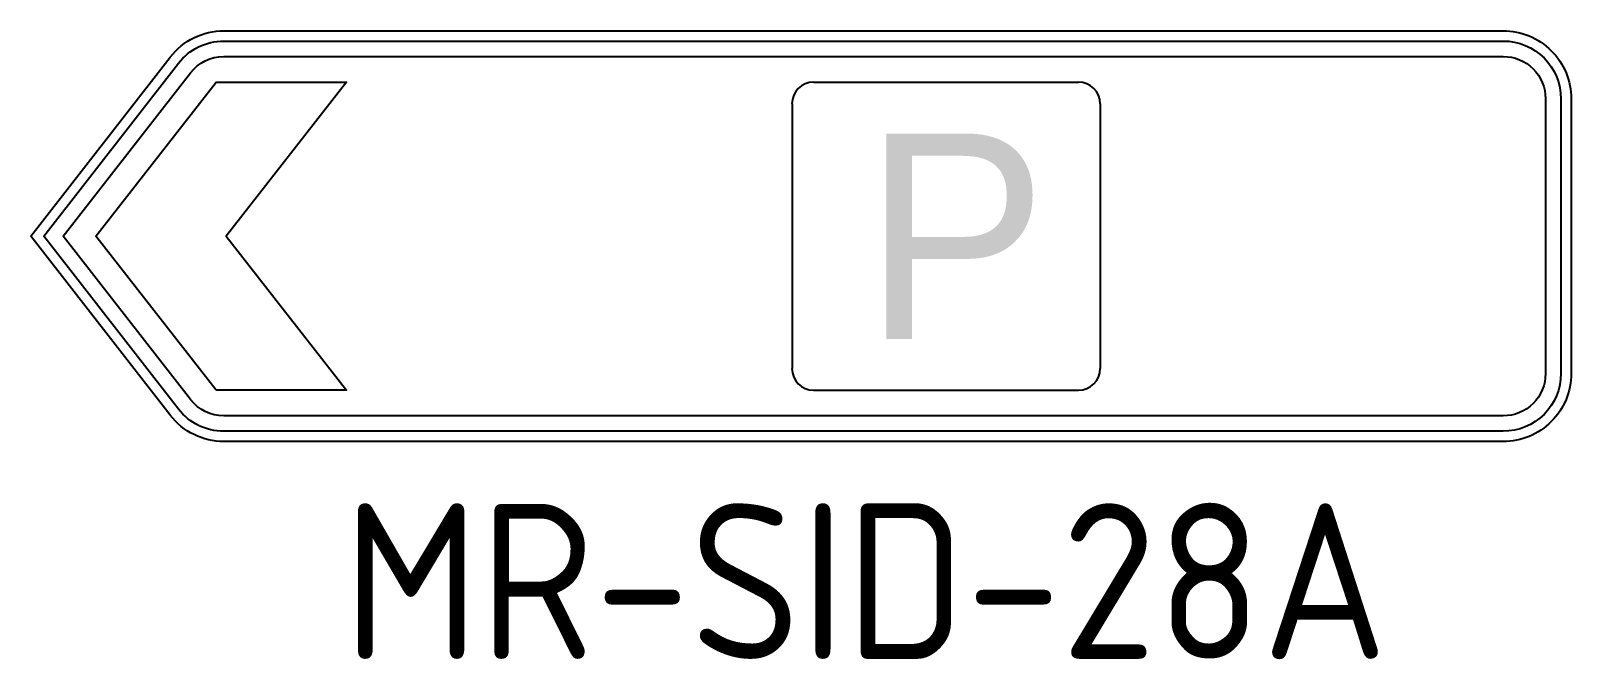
# Model space of a CAD drawing. Extents: x 137.4 to 162.2, y 208.9 to 219.
import ezdxf

# ---------------------------------------------------------------- set-up
doc = ezdxf.new("R2010")
doc.units = 0
doc.header["$LTSCALE"] = 10
doc.layers.add('L18', color=4, linetype='CONTINUOUS')
doc.layers.add('L25', color=1, linetype='CONTINUOUS')
doc.styles.add('ESERIES', font='Eseries')
doc.styles.add('ISO', font='iso.shx')

msp = doc.modelspace()

# ---------------------------------------------------------------- linework, layer by layer
at = {"layer": 'L18'}
for p, q in [((150.015, 218.181), (154.272, 218.181)), ((149.669, 217.834), (149.669, 213.577)), ((154.619, 217.834), (154.619, 213.577)), ((150.015, 213.231), (154.272, 213.231))]:
    msp.add_line(p, q, dxfattribs=at)
for points in [[(162.188, 213.497, -0.414214), (161.096, 212.406), (140.539, 212.406, -0.23137), (139.678, 212.827), (137.438, 215.706), (139.678, 218.584, -0.23137), (140.539, 219.006), (161.096, 219.006, -0.414214), (162.188, 217.914)], [(162.023, 213.497, -0.414214), (161.096, 212.571), (140.539, 212.571, -0.23137), (139.808, 212.928), (137.647, 215.706), (139.808, 218.483, -0.23137), (140.539, 218.841), (161.096, 218.841, -0.414214), (162.023, 217.914)], [(161.775, 213.497, -0.414214), (161.096, 212.818), (140.539, 212.818, -0.23137), (140.004, 213.08), (137.96, 215.706), (140.004, 218.331, -0.23137), (140.539, 218.593), (161.096, 218.593, -0.414214), (161.775, 217.914)]]:
    msp.add_lwpolyline(points, format="xyb", close=True, dxfattribs=at)
msp.add_lwpolyline([(140.418, 213.231), (138.485, 215.706), (140.418, 218.181), (142.512, 218.181), (140.578, 215.706), (142.512, 213.231)], close=True, dxfattribs=at)
for centre, start, end in [((150.015, 217.834), 90, 180), ((154.272, 217.834), 0, 90), ((150.015, 213.577), 180, 270), ((154.272, 213.577), 270, 0)]:
    msp.add_arc(centre, 0.347, start, end, dxfattribs=at)

# ---------------------------------------------------------------- texts
at = {"layer": 'L18', "style": 'ESERIES'}
msp.add_text('P', height=3.3, dxfattribs=at).set_placement((150.822, 214.055))
at = {"layer": 'L25', "style": 'ISO'}
msp.add_text('MR-SID-28A', height=2.5, dxfattribs=at).set_placement((142.453, 208.913))

doc.saveas('drawing.dxf')
